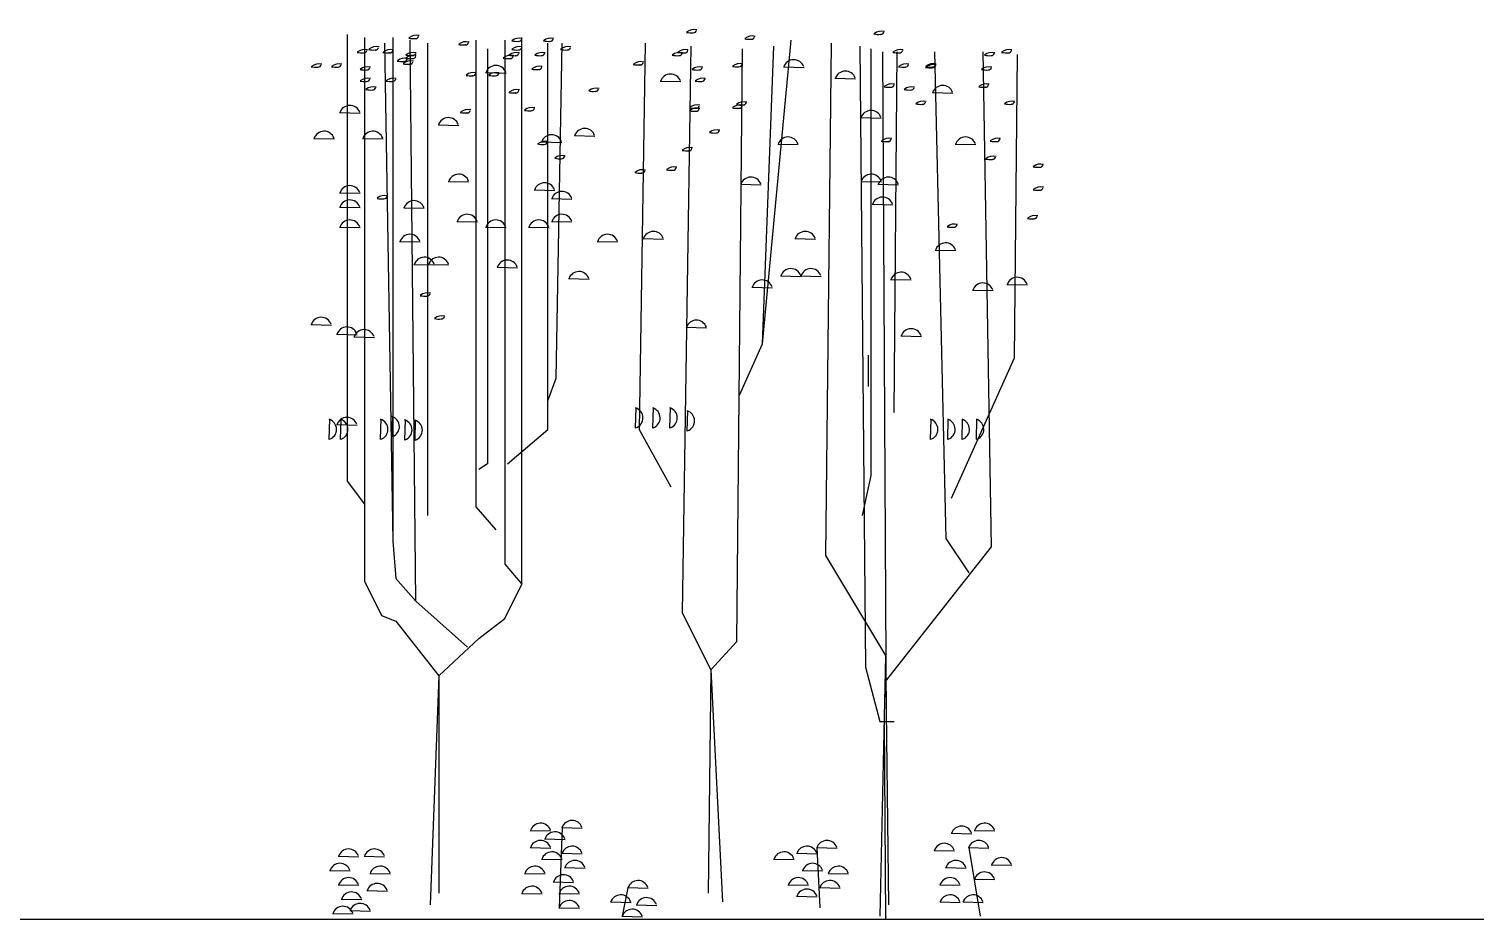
# Model space of a CAD drawing. Header units: millimetres. Extents: x 13268 to 164478, y 289082 to 363688.
# Drawn here: x 128164 to 142691, y 328505 to 337452 of the extents above; entities that cross this region are included whole.
import ezdxf

# ---------------------------------------------------------------- set-up
doc = ezdxf.new("R2010")
doc.units = ezdxf.units.MM
doc.layers.add('www.cad-blocks.net', color=7, linetype='Continuous')

# ---------------------------------------------------------------- blocks, each defined once
blk = doc.blocks.new('A$C330B0BA0')
for p, q in [((365, 8890), (365, 4403)), ((538, 8862), (538, 3396)), ((825, 8862), (825, 3798)), ((2120, 3367), (2120, 8862)), ((739, 8804), (825, 3798)), ((1056, 3194), (998, 8833)), ((1171, 8804), (1171, 4057)), ((1660, 4144), (1660, 8833)), ((1775, 8747), (1775, 4575)), ((1947, 8833), (1947, 3568)), ((2379, 4920), (2379, 8804)), ((2465, 5438), (2523, 8804)), ((3357, 8804), (3299, 4920)), ((3817, 8775), (3731, 3079)), ((4278, 2791), (4335, 8747)), ((4537, 5783), (4824, 8833)), ((4537, 5783), (4652, 8775)), ((5227, 8804), (5169, 3655)), ((5515, 8775), (5572, 2533)), ((5630, 4460), (5630, 8747)), ((5781, 1986), (5745, 8718)), ((5860, 5093), (5889, 8718)), ((6263, 8718), (6378, 3827)), ((6838, 3741), (6752, 8718)), ((7068, 5640), (7097, 8689)), ((1755, 8509), (1962, 8503)), ((4747, 8566), (4954, 8561)), ((5265, 8451), (5472, 8445)), ((3510, 8422), (3717, 8417)), ((6243, 8307), (6450, 8302)), ((288, 8106), (494, 8100)), ((5523, 8056), (5730, 8050)), ((29, 7847), (236, 7841)), ((518, 7847), (725, 7841)), ((1278, 7984), (1485, 7978)), ((2647, 7876), (2854, 7870)), ((2314, 7811), (2520, 7806)), ((4690, 7789), (4896, 7784)), ((6473, 7789), (6680, 7784)), ((1381, 7415), (1588, 7410)), ((5524, 7415), (5731, 7410)), ((288, 7300), (494, 7295)), ((2244, 7329), (2451, 7324)), ((4316, 7387), (4522, 7381)), ((5696, 7387), (5903, 7381)), ((288, 7157), (494, 7151)), ((933, 7150), (1139, 7144)), ((933, 7150), (1139, 7144)), ((933, 7150), (1139, 7144)), ((2417, 7243), (2623, 7237)), ((5639, 7185), (5846, 7180)), ((1467, 7013), (1674, 7007)), ((2417, 7013), (2623, 7007)), ((288, 6955), (494, 6950)), ((1755, 6955), (1962, 6950)), ((2187, 6955), (2393, 6950)), ((3337, 6840), (3544, 6834)), ((4862, 6840), (5069, 6834)), ((892, 6811), (1099, 6806)), ((892, 6811), (1099, 6806)), ((2877, 6811), (3084, 6806)), ((6272, 6725), (6479, 6719)), ((1036, 6581), (1242, 6576)), ((1180, 6581), (1386, 6576)), ((1870, 6552), (2077, 6547)), ((2589, 6437), (2796, 6432)), ((4718, 6466), (4925, 6460)), ((4920, 6466), (5126, 6460)), ((5824, 6430), (6030, 6425)), ((4430, 6352), (4637, 6346)), ((6646, 6322), (6853, 6317)), ((6991, 6380), (7198, 6374)), ((0, 5977), (207, 5971)), ((259, 5880), (465, 5874)), ((431, 5853), (638, 5847)), ((3769, 5948), (3976, 5943)), ((5927, 5862), (6133, 5856)), ((4306, 5266), (4537, 5783)), ((5601, 5352), (5601, 5668)), ((6435, 4230), (7068, 5640)), ((2379, 5208), (2465, 5438)), ((3264, 5141), (3259, 4934)), ((3437, 5141), (3431, 4934)), ((3610, 5141), (3604, 4934)), ((3782, 5112), (3777, 4905)), ((186, 5026), (180, 4819)), ((259, 4971), (465, 4966)), ((301, 5026), (295, 4819)), ((704, 5026), (698, 4819)), ((819, 5055), (813, 4848)), ((946, 5020), (940, 4813)), ((1049, 5017), (1043, 4810)), ((1049, 5017), (1043, 4810)), ((6228, 5026), (6222, 4819)), ((6400, 5026), (6395, 4819)), ((6544, 5026), (6538, 4819)), ((6688, 5026), (6682, 4819)), ((1976, 4575), (2379, 4920)), ((3299, 4920), (3616, 4345)), ((1775, 4575), (1688, 4518)), ((365, 4403), (538, 4172)), ((5543, 4057), (5630, 4460)), ((1861, 3913), (1660, 4144)), ((825, 3798), (854, 3424)), ((6378, 3827), (6608, 3482)), ((5169, 3655), (5774, 2648)), ((5774, 2389), (6838, 3741)), ((1947, 3568), (2120, 3367)), ((538, 3396), (710, 3050)), ((854, 3424), (1056, 3194)), ((1947, 3022), (2120, 3367)), ((1056, 3194), (1573, 2734)), ((3731, 3079), (4019, 2504)), ((710, 3050), (854, 2993)), ((854, 2993), (1286, 2446)), ((1688, 2820), (1947, 3022)), ((1286, 2446), (1688, 2820)), ((4019, 2504), (4278, 2791)), ((5774, 2648), (5716, 30)), ((5774, 2648), (5802, 145)), ((4019, 2504), (3990, 260)), ((4019, 2504), (4134, 174)), ((5572, 2533), (5716, 1986)), ((1286, 2446), (1199, 145)), ((1286, 2446), (1286, 260)), ((5716, 1986), (5860, 1986)), ((5759, 1986), (5774, 0)), ((2203, 892), (2410, 886)), ((2523, 921), (2494, 115)), ((2520, 921), (2727, 915)), ((6663, 892), (6869, 886)), ((2347, 806), (2554, 800)), ((6433, 863), (6639, 858)), ((276, 633), (482, 627)), ((535, 633), (741, 627)), ((2203, 719), (2410, 714)), ((2318, 604), (2525, 599)), ((2520, 662), (2727, 656)), ((4649, 604), (4856, 599)), ((4879, 662), (5086, 656)), ((5080, 719), (5287, 714)), ((5084, 719), (5112, 115)), ((6260, 690), (6467, 685)), ((6605, 719), (6812, 714)), ((6608, 719), (6723, 29)), ((189, 489), (396, 484)), ((592, 460), (799, 455)), ((2146, 460), (2353, 455)), ((2549, 518), (2755, 512)), ((4936, 489), (5143, 484)), ((5195, 460), (5402, 455)), ((6375, 518), (6582, 512)), ((6835, 547), (7042, 541)), ((276, 345), (482, 340)), ((2433, 374), (2640, 368)), ((3185, 316), (3127, 29)), ((3182, 317), (3388, 311)), ((4793, 345), (4999, 340)), ((5109, 317), (5316, 311)), ((6317, 345), (6524, 340)), ((6663, 403), (6869, 397)), ((304, 201), (511, 196)), ((563, 288), (770, 282)), ((2117, 259), (2324, 253)), ((2491, 259), (2698, 253)), ((3009, 173), (3216, 167)), ((4879, 230), (5086, 225)), ((6317, 173), (6524, 167)), ((6548, 173), (6754, 167)), ((218, 58), (425, 52)), ((391, 86), (598, 81)), ((2491, 115), (2698, 110)), ((3124, 29), (3331, 23)), ((3268, 144), (3475, 138))]:
    blk.add_line(p, q)
for centre, radius, start, end in [((1059, 8765), 119, 75.9669, 129.0835), ((1052, 8882), 31.3, 265.6239, 350.1987), ((3850, 8822), 119, 75.9669, 129.0829), ((3820, 9143), 235, 258.6753, 274.9567), ((3843, 8940), 31.3, 265.6239, 350.1984), ((3840, 8908), 0.927, 265.0961, 94.9039), ((4434, 8757), 119, 75.9669, 129.0829), ((4427, 8875), 31.3, 265.6239, 350.1984), ((5703, 9127), 235, 258.6753, 274.9567), ((5732, 8806), 119, 75.9669, 129.0829), ((5725, 8923), 31.3, 265.6239, 350.1984), ((5723, 8891), 0.927, 265.0961, 94.9039), ((541, 8621), 119, 75.9672, 129.0835), ((534, 8738), 31.3, 265.6229, 350.1987), ((627, 8970), 235, 258.6753, 274.9567), ((656, 8650), 119, 75.9669, 129.0833), ((649, 8767), 31.3, 265.6239, 350.1989), ((647, 8735), 0.928, 264.9951, 95.0049), ((800, 8621), 119, 75.9669, 129.0835), ((793, 8738), 31.3, 265.6229, 350.1987), ((1029, 9085), 235, 258.6755, 274.9567), ((1050, 8850), 0.928, 264.9951, 95.0049), ((1530, 9021), 235, 258.6753, 274.9567), ((1560, 8700), 119, 75.9669, 129.0829), ((1553, 8818), 31.3, 265.6239, 350.1984), ((1551, 8786), 0.927, 265.0961, 94.9039), ((2095, 8736), 119, 75.9669, 129.0829), ((2065, 9057), 235, 258.6753, 274.9567), ((2095, 8650), 119, 75.9669, 129.0829), ((2065, 8970), 235, 258.6753, 274.9567), ((2088, 8853), 31.3, 265.6239, 350.1984), ((2086, 8821), 0.927, 265.0961, 94.9039), ((2088, 8767), 31.3, 265.6239, 350.1984), ((2086, 8735), 0.927, 265.0961, 94.9039), ((2382, 9057), 235, 258.6753, 274.9567), ((2411, 8736), 119, 75.9669, 129.0829), ((2404, 8853), 31.3, 265.6239, 350.1984), ((2402, 8821), 0.927, 265.0961, 94.9039), ((2554, 8970), 235, 258.6753, 274.9567), ((2584, 8650), 119, 75.9669, 129.0829), ((2577, 8767), 31.3, 265.6239, 350.1984), ((2575, 8735), 0.927, 265.0961, 94.9039), ((3763, 8621), 119, 75.9669, 129.0829), ((3757, 8738), 31.3, 265.6239, 350.1984), ((4405, 9078), 235, 258.6753, 274.9567), ((4425, 8842), 0.927, 265.0961, 94.9039), ((5921, 8621), 119, 75.9669, 129.0829), ((5914, 8738), 31.3, 265.6239, 350.1984), ((7014, 8621), 119, 75.9669, 129.0829), ((7008, 8738), 31.3, 265.6239, 350.1984), ((81, 8477), 119, 75.9669, 129.0835), ((74, 8595), 31.3, 265.6239, 350.1987), ((282, 8477), 119, 75.9672, 129.0835), ((275, 8595), 31.3, 265.6229, 350.1987), ((512, 8942), 235, 258.6755, 274.9567), ((532, 8706), 0.928, 264.9951, 95.0049), ((770, 8942), 235, 258.6755, 274.9567), ((791, 8706), 0.928, 264.9951, 95.0049), ((914, 8855), 235, 258.6752, 274.9567), ((944, 8535), 119, 75.9667, 129.0833), ((1001, 8506), 119, 75.9669, 129.0833), ((972, 8827), 235, 258.6753, 274.9567), ((937, 8652), 31.3, 265.6249, 350.1989), ((935, 8620), 0.927, 265.0288, 94.9712), ((1001, 8913), 235, 258.6752, 274.9567), ((1001, 8884), 235, 258.6752, 274.9567), ((1030, 8592), 119, 75.9667, 129.0833), ((1030, 8563), 119, 75.9667, 129.0833), ((995, 8623), 31.3, 265.6239, 350.1989), ((992, 8591), 0.928, 264.9951, 95.0049), ((1023, 8710), 31.3, 265.6249, 350.1989), ((1021, 8677), 0.927, 265.0288, 94.9712), ((1023, 8681), 31.3, 265.6249, 350.1989), ((1021, 8649), 0.927, 265.0288, 94.9712), ((1859, 8474), 106, 19.8265, 162.9258), ((2008, 8563), 119, 75.9669, 129.0829), ((1979, 8884), 235, 258.6753, 274.9567), ((2036, 8913), 235, 258.6753, 274.9567), ((2066, 8592), 119, 75.9669, 129.0829), ((2002, 8681), 31.3, 265.6239, 350.1984), ((1999, 8649), 0.927, 265.0961, 94.9039), ((2059, 8710), 31.3, 265.6239, 350.1984), ((2057, 8677), 0.927, 265.0961, 94.9039), ((2296, 8453), 119, 75.9669, 129.0829), ((2295, 8913), 235, 258.6753, 274.9567), ((2325, 8592), 119, 75.9669, 129.0829), ((2318, 8710), 31.3, 265.6239, 350.1984), ((2316, 8677), 0.927, 265.0961, 94.9039), ((3285, 8820), 235, 258.6753, 274.9567), ((3285, 8820), 235, 258.6753, 274.9567), ((3315, 8499), 119, 75.9669, 129.0829), ((3315, 8499), 119, 75.9669, 129.0829), ((3308, 8616), 31.3, 265.6239, 350.1984), ((3308, 8616), 31.3, 265.6239, 350.1984), ((3306, 8584), 0.927, 265.0961, 94.9039), ((3306, 8584), 0.927, 265.0961, 94.9039), ((3676, 8913), 235, 258.6753, 274.9567), ((3706, 8592), 119, 75.9669, 129.0829), ((3734, 8942), 235, 258.6753, 274.9567), ((3699, 8710), 31.3, 265.6239, 350.1984), ((3697, 8677), 0.927, 265.0961, 94.9039), ((3754, 8706), 0.927, 265.0961, 94.9039), ((4310, 8480), 119, 75.9669, 129.0829), ((4303, 8598), 31.3, 265.6239, 350.1984), ((4851, 8532), 106, 19.8265, 162.9258), ((5892, 8942), 235, 258.6753, 274.9567), ((5979, 8477), 119, 75.9669, 129.0829), ((5912, 8706), 0.927, 265.0961, 94.9039), ((5972, 8595), 31.3, 265.6239, 350.1984), ((6249, 8470), 119, 75.9669, 129.0829), ((6253, 8479), 119, 75.9669, 129.0829), ((6253, 8470), 119, 75.9669, 129.0829), ((6243, 8588), 31.3, 265.6239, 350.1984), ((6246, 8596), 31.3, 265.6239, 350.1984), ((6246, 8588), 31.3, 265.6239, 350.1984), ((6842, 8592), 119, 75.9669, 129.0829), ((6812, 8913), 235, 258.6753, 274.9567), ((6835, 8710), 31.3, 265.6239, 350.1984), ((6833, 8677), 0.927, 265.0961, 94.9039), ((6985, 8942), 235, 258.6753, 274.9567), ((7005, 8706), 0.927, 265.0961, 94.9039), ((51, 8798), 235, 258.6753, 274.9567), ((72, 8562), 0.927, 265.0288, 94.9712), ((253, 8798), 235, 258.6755, 274.9567), ((273, 8562), 0.928, 264.9951, 95.0049), ((540, 8769), 235, 258.6753, 274.9567), ((570, 8448), 119, 75.9669, 129.0833), ((570, 8333), 119, 75.9669, 129.0833), ((563, 8566), 31.3, 265.6239, 350.1989), ((561, 8534), 0.928, 264.9951, 95.0049), ((563, 8451), 31.3, 265.6239, 350.1989), ((829, 8333), 119, 75.9669, 129.0833), ((822, 8451), 31.3, 265.6239, 350.1989), ((1634, 8391), 119, 75.9669, 129.0829), ((1605, 8711), 235, 258.6753, 274.9567), ((1628, 8508), 31.3, 265.6239, 350.1984), ((1625, 8476), 0.927, 265.0961, 94.9039), ((1864, 8391), 119, 75.9669, 129.0829), ((1835, 8711), 235, 258.6753, 274.9567), ((1858, 8508), 31.3, 265.6239, 350.1984), ((1855, 8476), 0.927, 265.0961, 94.9039), ((2266, 8773), 235, 258.6753, 274.9567), ((2289, 8570), 31.3, 265.6239, 350.1984), ((2287, 8538), 0.927, 265.0961, 94.9039), ((3614, 8388), 106, 19.8265, 162.9258), ((3878, 8769), 235, 258.6753, 274.9567), ((3907, 8448), 119, 75.9669, 129.0829), ((3936, 8333), 119, 75.9669, 129.0829), ((3900, 8566), 31.3, 265.6239, 350.1984), ((3898, 8534), 0.927, 265.0961, 94.9039), ((3929, 8451), 31.3, 265.6239, 350.1984), ((4280, 8801), 235, 258.6753, 274.9567), ((4301, 8566), 0.927, 265.0961, 94.9039), ((5369, 8417), 106, 19.8265, 162.9258), ((5949, 8798), 235, 258.6753, 274.9567), ((5969, 8562), 0.927, 265.0961, 94.9039), ((6220, 8791), 235, 258.6753, 274.9567), ((6223, 8799), 235, 258.6753, 274.9567), ((6223, 8791), 235, 258.6753, 274.9567), ((6240, 8556), 0.927, 265.0961, 94.9039), ((6244, 8564), 0.927, 265.0961, 94.9039), ((6244, 8555), 0.927, 265.0961, 94.9039), ((6783, 8769), 235, 258.6753, 274.9567), ((6813, 8448), 119, 75.9669, 129.0829), ((6806, 8566), 31.3, 265.6239, 350.1984), ((6804, 8534), 0.927, 265.0961, 94.9039), ((540, 8654), 235, 258.6753, 274.9567), ((627, 8247), 119, 75.9669, 129.0835), ((598, 8568), 235, 258.6755, 274.9567), ((561, 8419), 0.928, 264.9951, 95.0049), ((621, 8364), 31.3, 265.6229, 350.1987), ((618, 8332), 0.928, 264.9951, 95.0049), ((799, 8654), 235, 258.6753, 274.9567), ((820, 8419), 0.928, 264.9951, 95.0049), ((2036, 8539), 235, 258.6753, 274.9567), ((2066, 8218), 119, 75.9669, 129.0829), ((2059, 8336), 31.3, 265.6239, 350.1984), ((2057, 8303), 0.927, 265.0961, 94.9039), ((2867, 8233), 119, 75.9669, 129.0829), ((2837, 8554), 235, 258.6753, 274.9567), ((2860, 8351), 31.3, 265.6239, 350.1984), ((2857, 8318), 0.927, 265.0961, 94.9039), ((3906, 8654), 235, 258.6753, 274.9567), ((3927, 8419), 0.927, 265.0961, 94.9039), ((5805, 8596), 235, 258.6753, 274.9567), ((5835, 8276), 119, 75.9669, 129.0829), ((5828, 8393), 31.3, 265.6239, 350.1984), ((5826, 8361), 0.927, 265.0961, 94.9039), ((6007, 8568), 235, 258.6753, 274.9567), ((6036, 8247), 119, 75.9669, 129.0829), ((6029, 8364), 31.3, 265.6239, 350.1984), ((6027, 8332), 0.927, 265.0961, 94.9039), ((6347, 8273), 106, 19.8265, 162.9258), ((6755, 8596), 235, 258.6753, 274.9567), ((6784, 8276), 119, 75.9669, 129.0829), ((6777, 8393), 31.3, 265.6239, 350.1984), ((6775, 8361), 0.927, 265.0961, 94.9039), ((392, 8072), 106, 19.8268, 162.9258), ((1577, 8017), 119, 75.9669, 129.0829), ((2222, 8039), 119, 75.9669, 129.0829), ((2215, 8156), 31.3, 265.6239, 350.1984), ((3849, 8384), 235, 258.6753, 274.9567), ((3878, 8064), 119, 75.9669, 129.0829), ((3878, 8033), 119, 75.9669, 129.0829), ((3871, 8181), 31.3, 265.6239, 350.1984), ((3869, 8149), 0.927, 265.0961, 94.9039), ((3871, 8151), 31.3, 265.6239, 350.1984), ((4310, 8064), 119, 75.9669, 129.0829), ((4280, 8385), 235, 258.6753, 274.9567), ((4351, 8096), 119, 75.9669, 129.0829), ((4321, 8417), 235, 258.6753, 274.9567), ((4303, 8181), 31.3, 265.6239, 350.1984), ((4301, 8149), 0.927, 265.0961, 94.9039), ((4344, 8214), 31.3, 265.6239, 350.1984), ((4342, 8182), 0.927, 265.0961, 94.9039), ((6122, 8424), 235, 258.6753, 274.9567), ((6151, 8103), 119, 75.9669, 129.0829), ((6144, 8221), 31.3, 265.6239, 350.1984), ((6142, 8188), 0.927, 265.0961, 94.9039), ((7014, 8424), 235, 258.6753, 274.9567), ((7043, 8103), 119, 75.9669, 129.0829), ((7036, 8221), 31.3, 265.6239, 350.1984), ((7034, 8188), 0.927, 265.0961, 94.9039), ((1382, 7950), 106, 19.8265, 162.9258), ((1547, 8338), 235, 258.6753, 274.9567), ((1570, 8134), 31.3, 265.6239, 350.1984), ((1568, 8102), 0.927, 265.0961, 94.9039), ((2192, 8359), 235, 258.6753, 274.9567), ((2213, 8124), 0.927, 265.0961, 94.9039), ((3849, 8354), 235, 258.6753, 274.9567), ((3869, 8119), 0.927, 265.0961, 94.9039), ((5627, 8022), 106, 19.8265, 162.9258), ((133, 7813), 106, 19.8268, 162.9258), ((622, 7813), 106, 19.8267, 162.9258), ((2418, 7777), 106, 19.8265, 162.9258), ((2751, 7841), 106, 19.8265, 162.9258), ((4050, 8136), 235, 258.6753, 274.9567), ((4080, 7815), 119, 75.9669, 129.0829), ((4073, 7933), 31.3, 265.6239, 350.1984), ((4071, 7901), 0.927, 265.0961, 94.9039), ((4794, 7755), 106, 19.8265, 162.9258), ((5806, 7729), 119, 75.9669, 129.0829), ((6577, 7755), 106, 19.8265, 162.9258), ((6899, 7729), 119, 75.9669, 129.0829), ((2354, 7700), 119, 75.9669, 129.0829), ((2324, 8021), 235, 258.6753, 274.9567), ((2347, 7818), 31.3, 265.6239, 350.1984), ((2344, 7786), 0.927, 265.0961, 94.9039), ((3775, 7957), 235, 258.6753, 274.9567), ((3804, 7636), 119, 75.9669, 129.0829), ((3797, 7753), 31.3, 265.6239, 350.1984), ((3795, 7721), 0.927, 265.0961, 94.9039), ((5776, 8050), 235, 258.6753, 274.9567), ((5799, 7847), 31.3, 265.6239, 350.1984), ((5797, 7814), 0.927, 265.0961, 94.9039), ((6870, 8050), 235, 258.6753, 274.9567), ((6892, 7847), 31.3, 265.6239, 350.1984), ((6890, 7814), 0.927, 265.0961, 94.9039), ((2497, 7877), 235, 258.6753, 274.9567), ((2526, 7556), 119, 75.9669, 129.0829), ((2519, 7674), 31.3, 265.6239, 350.1984), ((2517, 7642), 0.927, 265.0961, 94.9039), ((3648, 7441), 119, 75.9669, 129.0829), ((6854, 7550), 119, 75.9669, 129.0829), ((6824, 7870), 235, 258.6753, 274.9567), ((6847, 7667), 31.3, 265.6239, 350.1984), ((6845, 7635), 0.927, 265.0961, 94.9039), ((7301, 7791), 235, 258.6753, 274.9567), ((7331, 7470), 119, 75.9669, 129.0829), ((7324, 7588), 31.3, 265.6239, 350.1984), ((7322, 7555), 0.927, 265.0961, 94.9039), ((1485, 7381), 106, 19.8265, 162.9258), ((3302, 7733), 235, 258.6753, 274.9567), ((3332, 7413), 119, 75.9669, 129.0829), ((3325, 7530), 31.3, 265.6239, 350.1984), ((3323, 7498), 0.927, 265.0961, 94.9039), ((3619, 7762), 235, 258.6753, 274.9567), ((3641, 7559), 31.3, 265.6239, 350.1984), ((3639, 7527), 0.927, 265.0961, 94.9039), ((4420, 7352), 106, 19.8265, 162.9258), ((5628, 7381), 106, 19.8265, 162.9258), ((5801, 7352), 106, 19.8265, 162.9258), ((392, 7266), 106, 19.8268, 162.9258), ((742, 7154), 119, 75.9669, 129.0833), ((736, 7271), 31.3, 265.6239, 350.1989), ((2348, 7295), 106, 19.8265, 162.9258), ((2521, 7208), 106, 19.8265, 162.9258), ((7301, 7561), 235, 258.6753, 274.9567), ((7331, 7240), 119, 75.9669, 129.0829), ((7324, 7357), 31.3, 265.6239, 350.1984), ((7322, 7325), 0.927, 265.0961, 94.9039), ((392, 7122), 106, 19.8268, 162.9258), ((713, 7474), 235, 258.6753, 274.9567), ((733, 7239), 0.928, 264.9951, 95.0049), ((1037, 7115), 106, 19.8267, 162.9258), ((1037, 7115), 106, 19.8267, 162.9258), ((1037, 7115), 106, 19.8267, 162.9258), ((5743, 7151), 106, 19.8265, 162.9258), ((392, 6921), 106, 19.8268, 162.9258), ((1571, 6978), 106, 19.8265, 162.9258), ((1859, 6921), 106, 19.8265, 162.9258), ((2291, 6921), 106, 19.8265, 162.9258), ((2521, 6978), 106, 19.8265, 162.9258), ((6467, 6867), 119, 75.9669, 129.0829), ((6467, 6867), 119, 75.9669, 129.0829), ((6467, 6867), 119, 75.9669, 129.0829), ((6467, 6867), 119, 75.9669, 129.0829), ((6460, 6985), 31.3, 265.6239, 350.1984), ((6460, 6985), 31.3, 265.6239, 350.1984), ((6460, 6985), 31.3, 265.6239, 350.1984), ((6460, 6985), 31.3, 265.6239, 350.1984), ((7244, 7273), 235, 258.6753, 274.9567), ((7273, 6952), 119, 75.9669, 129.0829), ((7266, 7070), 31.3, 265.6239, 350.1984), ((7264, 7038), 0.927, 265.0961, 94.9039), ((996, 6777), 106, 19.8268, 162.9258), ((996, 6777), 106, 19.8268, 162.9258), ((2981, 6777), 106, 19.8265, 162.9258), ((3441, 6806), 106, 19.8265, 162.9258), ((4966, 6806), 106, 19.8265, 162.9258), ((6438, 7188), 235, 258.6753, 274.9567), ((6438, 7188), 235, 258.6753, 274.9567), ((6438, 7188), 235, 258.6753, 274.9567), ((6438, 7188), 235, 258.6753, 274.9567), ((6458, 6952), 0.927, 265.0961, 94.9039), ((6458, 6952), 0.927, 265.0961, 94.9039), ((6458, 6952), 0.927, 265.0961, 94.9039), ((6458, 6952), 0.927, 265.0961, 94.9039), ((6376, 6691), 106, 19.8265, 162.9258), ((1140, 6547), 106, 19.8267, 162.9258), ((1284, 6547), 106, 19.8265, 162.9258), ((1974, 6518), 106, 19.8265, 162.9258), ((4822, 6432), 106, 19.8265, 162.9258), ((5024, 6432), 106, 19.8265, 162.9258), ((2693, 6403), 106, 19.8265, 162.9258), ((4534, 6318), 106, 19.8265, 162.9258), ((5928, 6396), 106, 19.8265, 162.9258), ((6750, 6288), 106, 19.8265, 162.9258), ((7095, 6345), 106, 19.8265, 162.9258), ((1144, 6496), 235, 258.6753, 274.9567), ((1174, 6176), 119, 75.9672, 129.0835), ((1167, 6293), 31.3, 265.6239, 350.1989), ((1165, 6261), 0.928, 264.9951, 95.0049), ((104, 5943), 106, 19.8268, 162.9258), ((1288, 6266), 235, 258.6753, 274.9567), ((1318, 5945), 119, 75.9669, 129.0835), ((1311, 6063), 31.3, 265.6239, 350.1987), ((1309, 6031), 0.928, 264.9951, 95.0049), ((3873, 5914), 106, 19.8265, 162.9258), ((363, 5846), 106, 19.8268, 162.9258), ((535, 5819), 106, 19.8268, 162.9258), ((6031, 5828), 106, 19.8265, 162.9258), ((3230, 5037), 106, 289.8278, 72.9272), ((3403, 5037), 106, 289.8278, 72.9272), ((3575, 5037), 106, 289.8278, 72.9272), ((3748, 5008), 106, 289.8278, 72.9272), ((152, 4922), 106, 289.827, 72.9264), ((363, 4937), 106, 19.8268, 162.9258), ((267, 4922), 106, 289.8273, 72.9264), ((669, 4922), 106, 289.827, 72.9267), ((784, 4950), 106, 289.8273, 72.9264), ((911, 4916), 106, 289.827, 72.9264), ((1014, 4913), 106, 289.827, 72.9264), ((1014, 4913), 106, 289.827, 72.9264), ((6193, 4922), 106, 289.8278, 72.9272), ((6366, 4922), 106, 289.8278, 72.9272), ((6510, 4922), 106, 289.8278, 72.9272), ((6654, 4922), 106, 289.8278, 72.9272), ((2307, 858), 106, 19.8265, 162.9258), ((2451, 771), 106, 19.8265, 162.9258), ((2624, 886), 106, 19.8265, 162.9258), ((6537, 829), 106, 19.8265, 162.9258), ((6767, 858), 106, 19.8265, 162.9258), ((2307, 685), 106, 19.8265, 162.9258), ((2624, 627), 106, 19.8265, 162.9258), ((4983, 627), 106, 19.8265, 162.9258), ((5184, 685), 106, 19.8265, 162.9258), ((6364, 656), 106, 19.8265, 162.9258), ((6709, 685), 106, 19.8265, 162.9258), ((380, 599), 106, 19.8268, 162.9258), ((639, 599), 106, 19.8267, 162.9258), ((2422, 570), 106, 19.8265, 162.9258), ((2653, 484), 106, 19.8265, 162.9258), ((4753, 570), 106, 19.8265, 162.9258), ((6479, 484), 106, 19.8265, 162.9258), ((6939, 512), 106, 19.8265, 162.9258), ((293, 455), 106, 19.8268, 162.9258), ((696, 426), 106, 19.8267, 162.9258), ((2250, 426), 106, 19.8265, 162.9258), ((2538, 340), 106, 19.8265, 162.9258), ((5041, 455), 106, 19.8265, 162.9258), ((5299, 426), 106, 19.8265, 162.9258), ((6767, 368), 106, 19.8265, 162.9258), ((380, 311), 106, 19.8268, 162.9258), ((667, 253), 106, 19.8268, 162.9258), ((2221, 225), 106, 19.8265, 162.9258), ((2595, 225), 106, 19.8265, 162.9258), ((3286, 282), 106, 19.8265, 162.9258), ((4897, 311), 106, 19.8265, 162.9258), ((4983, 196), 106, 19.8265, 162.9258), ((5213, 282), 106, 19.8265, 162.9258), ((6421, 311), 106, 19.8265, 162.9258), ((409, 167), 106, 19.8268, 162.9258), ((495, 52), 106, 19.8268, 162.9258), ((2595, 81), 106, 19.8265, 162.9258), ((3113, 138), 106, 19.8265, 162.9258), ((3372, 110), 106, 19.8265, 162.9258), ((6421, 138), 106, 19.8265, 162.9258), ((6652, 138), 106, 19.8265, 162.9258), ((322, 23), 106, 19.8268, 162.9258), ((3228, -6), 106, 19.8265, 162.9258)]:
    blk.add_arc(centre, radius, start, end)
blk = doc.blocks.new('format')
at = {"layer": 'www.cad-blocks.net', "color": 155, "true_color": 0x546d8e}
blk.add_line((20726, 328505), (164196, 328505), dxfattribs=at)

msp = doc.modelspace()

# ---------------------------------------------------------------- block references
for name, p in [('format', (0, 0)), ('A$C330B0BA0', (130996, 328505))]:
    msp.add_blockref(name, p)

doc.saveas('drawing.dxf')
